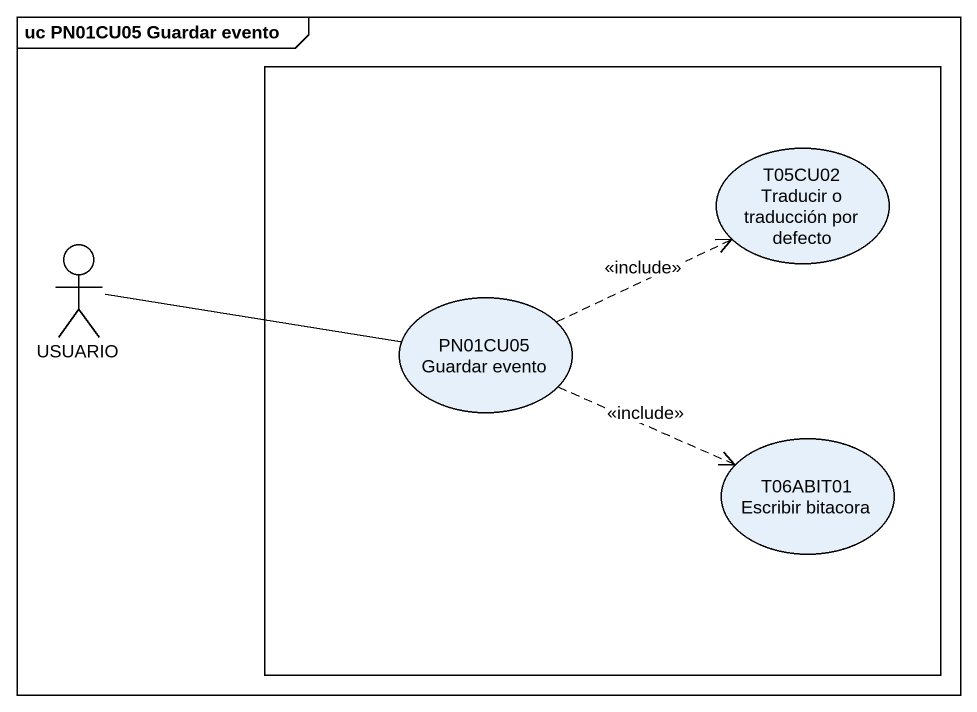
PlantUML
@startuml
mainframe uc PN01CU05 Guardar evento
rectangle " " as rectangle1 {
  usecase "T05CU02 Traducir o traducción por defecto" as T05CU02_Traducir_o
  usecase "PN01CU05 Guardar evento" as PN01CU05_Guardar_evento
  usecase "T06ABIT01 Escribir bitacora" as T06ABIT01_Escribir_bitacora
}
actor USUARIO
USUARIO -right- PN01CU05_Guardar_evento
PN01CU05_Guardar_evento .right.> T05CU02_Traducir_o : <<include>>
PN01CU05_Guardar_evento .right.> T06ABIT01_Escribir_bitacora : <<include>>
@enduml
